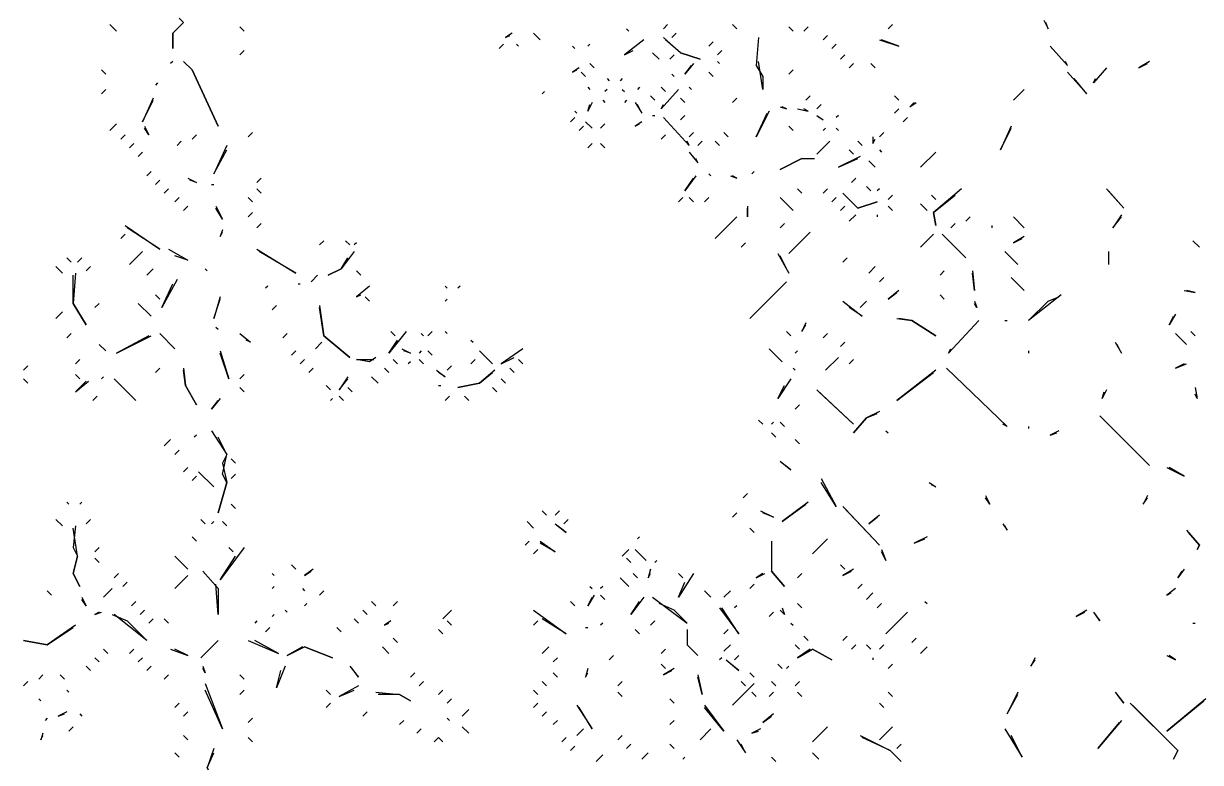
# Model space of a CAD drawing. Extents: x 1 to 2775, y -31 to 2075.
# Drawn here: x 2347.5 to 2438.2, y 1758.4 to 1815.4 of the extents above; entities that cross this region are included whole.
import ezdxf

# ---------------------------------------------------------------- set-up
doc = ezdxf.new("R2010")
doc.units = 0
doc.layers.add('LINEWORK', color=4, linetype='CONTINUOUS')

msp = doc.modelspace()

# ---------------------------------------------------------------- linework, layer by layer
at = {"layer": 'LINEWORK'}
for points in [[(2354.1667, 1815.3333), (2354.6667, 1814.8333)], [(2359.5, 1815.8333), (2359.8333, 1815.5), (2359, 1814.6667), (2359, 1813.5), (2359, 1814.6667), (2359.8333, 1815.5)], [(2364.1667, 1815.1667), (2364.5, 1814.8333)], [(2394, 1815), (2394.1667, 1814.8333)], [(2397.1667, 1815.3333), (2396.8333, 1815)], [(2402.1667, 1815.3333), (2402.5, 1815)], [(2406.5, 1815.1667), (2406.8333, 1814.8333)], [(2408, 1815.1667), (2407.6667, 1814.8333)], [(2414.5, 1815.3333), (2414.1667, 1815)], [(2426.1667, 1815.6667), (2426.5, 1815), (2426.3333, 1815.5)], [(2385.1667, 1814.6667), (2384.6667, 1814.3333), (2385, 1814.5)], [(2386.8333, 1814.6667), (2387.3333, 1814.1667)], [(2395.3333, 1814.1667), (2393.8333, 1813), (2394.5, 1813.3333)], [(2396.8333, 1814.3333), (2398.1667, 1813.1667), (2399.6667, 1812.6667), (2398.1667, 1813.1667), (2397, 1814.1667)], [(2397.8333, 1814.6667), (2397.5, 1814.3333)], [(2404.1667, 1814.3333), (2404, 1812.1667), (2404.5, 1811.3333), (2404.5, 1810.3333), (2404.1667, 1812.5)], [(2409.5, 1814.5), (2409.1667, 1814.1667)], [(2413.5, 1814.1667), (2415, 1813.6667), (2413.6667, 1814.1667)], [(2364.5, 1813.3333), (2364.1667, 1813)], [(2384.5, 1813.8333), (2384.1667, 1813.5)], [(2385.5, 1813.8333), (2385.6667, 1813.6667)], [(2389.8333, 1813.6667), (2390, 1813.5)], [(2391.1667, 1813.8333), (2391, 1813.6667)], [(2400.6667, 1814), (2400.3333, 1813.6667)], [(2401.3333, 1813.3333), (2401, 1813)], [(2410.1667, 1813.8333), (2409.8333, 1813.5)], [(2426.6667, 1813.6667), (2428, 1812.1667), (2427.8333, 1812.5)], [(2359, 1812.5), (2358.8333, 1812.3333)], [(2359.8333, 1812.5), (2360.5, 1811.8333), (2362.5, 1807.5), (2360.5, 1811.8333)], [(2391.1667, 1812.3333), (2391.5, 1812)], [(2396, 1813.1667), (2396.5, 1812.6667)], [(2397.6667, 1813), (2397.3333, 1812.6667)], [(2399.1667, 1812.3333), (2398.5, 1811.5), (2399, 1812.1667)], [(2401, 1812.5), (2401.1667, 1812.3333)], [(2410.8333, 1813), (2410.5, 1812.6667)], [(2411.5, 1812.3333), (2411.1667, 1812)], [(2412.8333, 1812.3333), (2413.1667, 1812)], [(2434.3333, 1812.5), (2433.5, 1812), (2434.1667, 1812.3333)], [(2353.5, 1811.8333), (2353.8333, 1811.5)], [(2390.3333, 1812), (2389.8333, 1811.6667), (2390.1667, 1811.8333)], [(2390.5, 1811.6667), (2390.8333, 1811.3333)], [(2397.5, 1811.5), (2397.6667, 1811.3333)], [(2400.3333, 1811.6667), (2400.6667, 1811.3333)], [(2406.8333, 1811.8333), (2406.5, 1811.5)], [(2428, 1811.6667), (2429.5, 1810), (2428.5, 1811.1667)], [(2431, 1812), (2430, 1810.8333), (2430.1667, 1811.1667)], [(2357.8333, 1810.8333), (2357.6667, 1810.6667)], [(2391, 1810.5), (2391.1667, 1810.3333)], [(2392.5, 1811.1667), (2392.6667, 1811)], [(2393.6667, 1811.1667), (2393.5, 1811)], [(2395, 1810.5), (2394.8333, 1810.3333)], [(2396.6667, 1810.5), (2397, 1810.1667)], [(2398.8333, 1810.5), (2399, 1810.3333)], [(2353.8333, 1810.3333), (2353.5, 1810)], [(2357.5, 1809.6667), (2356.6667, 1807.8333), (2357.5, 1809.5)], [(2387.6667, 1810.1667), (2387.5, 1810)], [(2392.5, 1810.3333), (2392.3333, 1810.1667)], [(2393.6667, 1810.3333), (2393.8333, 1810.1667)], [(2395.8333, 1809.8333), (2396.1667, 1809.5)], [(2398, 1810.3333), (2396.6667, 1808.8333), (2396.8333, 1809.1667)], [(2398.1667, 1809.6667), (2398.5, 1809.3333)], [(2402.5, 1809.6667), (2402.1667, 1809.3333)], [(2408.1667, 1809.8333), (2407.8333, 1809.5)], [(2414.6667, 1809.8333), (2415, 1809.5)], [(2424.6667, 1810.3333), (2423.8333, 1809.5)], [(2390, 1808.6667), (2390.1667, 1808.5)], [(2391.3333, 1809.3333), (2391, 1808.6667), (2391.1667, 1809.1667)], [(2392.1667, 1809.5), (2392.3333, 1809.3333)], [(2394, 1809.5), (2393.8333, 1809.3333)], [(2394.6667, 1809.3333), (2395.1667, 1808.5), (2394.8333, 1809.1667)], [(2405, 1808.6667), (2404, 1806.6667), (2404.8333, 1808.5)], [(2405.8333, 1809), (2406.3333, 1808.8333), (2406, 1809)], [(2407.1667, 1808.8333), (2408, 1808.6667), (2407.6667, 1808.8333)], [(2409, 1809.1667), (2408.6667, 1808.8333)], [(2415, 1808.8333), (2414.6667, 1808.5)], [(2416.1667, 1809.3333), (2415.8333, 1809), (2416.3333, 1809.3333)], [(2390, 1808.1667), (2389.6667, 1807.8333)], [(2390.8333, 1807.8333), (2391.3333, 1807.3333)], [(2395.1667, 1807.8333), (2394.6667, 1807.5), (2395, 1807.6667)], [(2396, 1808.3333), (2396.1667, 1808.3333)], [(2396.8333, 1808.1667), (2398.8333, 1806), (2398.6667, 1806.3333)], [(2398.5, 1808.3333), (2398.1667, 1808)], [(2408.6667, 1808.3333), (2409.1667, 1808), (2408.8333, 1808.1667)], [(2410.3333, 1808.3333), (2410.1667, 1808.1667)], [(2415.6667, 1808.1667), (2415.3333, 1807.8333)], [(2354.6667, 1807.6667), (2354.1667, 1807.1667)], [(2355.3333, 1806.8333), (2355, 1806.5)], [(2356.8333, 1807.5), (2357.1667, 1806.8333), (2356.8333, 1807.3333)], [(2360.8333, 1806.8333), (2360.5, 1806.5)], [(2365.1667, 1807), (2364.8333, 1806.6667)], [(2390.6667, 1807.5), (2390.3333, 1807.1667)], [(2392.3333, 1807.6667), (2392, 1807.3333)], [(2397, 1806.8333), (2396.6667, 1806.5)], [(2399.1667, 1807), (2398.8333, 1806.6667)], [(2401.5, 1807), (2401.8333, 1806.6667)], [(2406.5, 1807.5), (2406.8333, 1807.1667)], [(2409.3333, 1807.3333), (2409.1667, 1807.1667)], [(2410.1667, 1807.3333), (2410.3333, 1807.1667)], [(2413.8333, 1807), (2413.5, 1806.6667)], [(2423.6667, 1807.5), (2422.8333, 1805.6667), (2423.6667, 1807.3333)], [(2356, 1806.1667), (2355.6667, 1805.8333)], [(2359.6667, 1806.3333), (2359.3333, 1806)], [(2363.1667, 1806), (2362.1667, 1803.8333), (2363.1667, 1805.6667)], [(2391.3333, 1806.1667), (2391, 1805.8333)], [(2392, 1806.1667), (2392.3333, 1805.8333)], [(2399.8333, 1806.3333), (2399.5, 1806)], [(2400.8333, 1806.3333), (2401.1667, 1806)], [(2409.6667, 1806.3333), (2408.6667, 1805.3333)], [(2411.8333, 1806.3333), (2412.1667, 1806)], [(2413, 1806.6667), (2413, 1806.1667), (2413.1667, 1806.5)], [(2356.6667, 1805.5), (2356.3333, 1805.1667)], [(2398.8333, 1805.5), (2399.5, 1804.6667), (2399.3333, 1805)], [(2412, 1805.1667), (2410.3333, 1804.3333), (2411.8333, 1805)], [(2411.1667, 1805.6667), (2411.5, 1805.3333)], [(2413.5, 1805.6667), (2413.6667, 1805.5)], [(2417.8333, 1805.5), (2416.6667, 1804.3333)], [(2407.5, 1805), (2405.8333, 1804.1667), (2407.5, 1805), (2408.5, 1805)], [(2412.6667, 1804.8333), (2413.1667, 1804.3333)], [(2357.3333, 1804), (2357, 1803.6667)], [(2358, 1803.3333), (2357.6667, 1803)], [(2360.1667, 1803.5), (2360.8333, 1803.1667), (2360.3333, 1803.3333)], [(2365.8333, 1803.5), (2365.5, 1803.1667)], [(2399.3333, 1803.6667), (2398.5, 1802.5), (2399.1667, 1803.5)], [(2400.3333, 1803.8333), (2400.5, 1803.6667)], [(2402, 1803.6667), (2402.5, 1803.5), (2402.1667, 1803.6667)], [(2403.8333, 1804), (2403.6667, 1803.8333)], [(2411.6667, 1803.5), (2411.3333, 1803.1667)], [(2358.6667, 1802.6667), (2358.3333, 1802.3333)], [(2362, 1803), (2362.1667, 1803)], [(2365.5, 1802.6667), (2365.8333, 1802.3333)], [(2407.1667, 1802.6667), (2407.5, 1802.3333)], [(2409.5, 1802.6667), (2409.1667, 1802.3333)], [(2410.6667, 1802.3333), (2411.8333, 1801.1667), (2413.3333, 1801.6667), (2411.8333, 1801.1667)], [(2412.5, 1802.8333), (2412.8333, 1802.5)], [(2413.5, 1802.6667), (2413.3333, 1802.5)], [(2419.8333, 1802.6667), (2417.6667, 1800.8333), (2417.8333, 1799.8333), (2417.6667, 1800.8333), (2419.3333, 1802.1667)], [(2431, 1802.6667), (2432.3333, 1801.1667), (2431.1667, 1802.5)], [(2359.5, 1802), (2359.1667, 1801.6667)], [(2364.8333, 1802), (2365.1667, 1801.6667)], [(2398.3333, 1802), (2398, 1801.6667)], [(2398.8333, 1802), (2399.1667, 1801.6667)], [(2400.3333, 1802), (2400, 1801.6667)], [(2405.8333, 1802), (2406.8333, 1801)], [(2410.1667, 1802), (2409.8333, 1801.6667)], [(2414.5, 1802.1667), (2414.1667, 1801.8333)], [(2416.6667, 1801.5), (2417.1667, 1801)], [(2417.5, 1802.1667), (2417.8333, 1801.8333)], [(2360.1667, 1801.3333), (2359.8333, 1801)], [(2362.3333, 1801.3333), (2362.8333, 1800.3333), (2362.3333, 1801.1667)], [(2365.1667, 1800.8333), (2364.8333, 1800.5)], [(2402.5, 1800.5), (2400.8333, 1798.8333)], [(2403.3333, 1801.3333), (2403.3333, 1800.5), (2403.3333, 1801.1667)], [(2410.8333, 1801.3333), (2410.5, 1801)], [(2411.6667, 1800.6667), (2411.1667, 1800.1667)], [(2413.3333, 1800.6667), (2413.3333, 1800.5)], [(2414.1667, 1801.3333), (2414.5, 1801)], [(2420.5, 1800.5), (2420.1667, 1800.1667)], [(2423.8333, 1800.5), (2424.6667, 1799.6667)], [(2432.1667, 1800.6667), (2431.5, 1799.6667), (2432.1667, 1800.5)], [(2355.3333, 1799.8333), (2358, 1798), (2355.5, 1799.6667)], [(2365.8333, 1800), (2365.5, 1799.6667)], [(2406.1667, 1800), (2405.8333, 1799.6667)], [(2419.3333, 1800), (2419, 1799.6667)], [(2422.1667, 1799.8333), (2422.1667, 1799.6667)], [(2355.3333, 1799.1667), (2355, 1798.8333)], [(2362.8333, 1799.5), (2362.6667, 1799), (2362.8333, 1799.3333)], [(2370.6667, 1798.6667), (2370.3333, 1798.3333)], [(2372.3333, 1798.6667), (2372.6667, 1798.3333)], [(2408.1667, 1799.3333), (2406.5, 1797.6667)], [(2417.6667, 1799.1667), (2416.6667, 1798.1667)], [(2418.3333, 1799.1667), (2420.1667, 1797.3333)], [(2424.6667, 1799), (2423.8333, 1798.5), (2424.5, 1798.8333)], [(2437.6667, 1798.6667), (2438.1667, 1798.1667)], [(2356.6667, 1797.8333), (2355.6667, 1796.8333)], [(2358.6667, 1798), (2360.1667, 1797.1667), (2359.1667, 1797.5)], [(2365.5, 1798), (2368.5, 1796.1667), (2365.6667, 1797.8333)], [(2373, 1797.8333), (2372, 1796.5), (2371, 1796), (2372, 1796.5), (2372.5, 1797.3333)], [(2373.1667, 1798.5), (2373, 1798.3333)], [(2403.1667, 1798.5), (2402.8333, 1798.1667)], [(2423.1667, 1797.8333), (2424.1667, 1796.8333)], [(2431.1667, 1797.8333), (2431.1667, 1796.8333)], [(2350.8333, 1797.3333), (2351.1667, 1797)], [(2352, 1797.3333), (2351.6667, 1797)], [(2405.6667, 1797.6667), (2406.5, 1796.1667), (2405.8333, 1797.5)], [(2411, 1797.3333), (2410.6667, 1797)], [(2350, 1796.6667), (2350.5, 1796.1667)], [(2351.5, 1796.1667), (2351.3333, 1793.8333), (2352.3333, 1792.1667), (2351.3333, 1793.8333), (2351.3333, 1796)], [(2352.6667, 1796.6667), (2352.3333, 1796.3333)], [(2357.5, 1796.5), (2357, 1796)], [(2361.5, 1796.5), (2361.6667, 1796.3333)], [(2370.1667, 1796), (2369.6667, 1795.5)], [(2373.1667, 1796.3333), (2373.5, 1796)], [(2413.1667, 1796.6667), (2412.6667, 1796.1667)], [(2418.5, 1796.3333), (2418.1667, 1796)], [(2420.6667, 1796.3333), (2420.8333, 1794.8333), (2420.6667, 1796.1667)], [(2359.3333, 1795.6667), (2358.1667, 1793.5), (2359, 1795.3333)], [(2366.3333, 1795.1667), (2366.1667, 1795)], [(2368.6667, 1795.3333), (2368.8333, 1795.3333)], [(2374.1667, 1795.1667), (2373.1667, 1794.3333), (2373.5, 1794.5)], [(2380, 1795.1667), (2380.1667, 1795)], [(2381.1667, 1795.1667), (2381, 1795)], [(2406.3333, 1795.5), (2403.5, 1792.6667)], [(2413.8333, 1795.8333), (2413.5, 1795.5)], [(2423.6667, 1795.8333), (2424.6667, 1794.8333)], [(2357.6667, 1794.5), (2358, 1794.1667)], [(2362.6667, 1794.3333), (2362.1667, 1792.6667), (2362.6667, 1794.1667)], [(2373.8333, 1794.3333), (2374.1667, 1794)], [(2380.1667, 1794.1667), (2380, 1794)], [(2415, 1794.8333), (2414.1667, 1794.1667), (2414.8333, 1794.6667)], [(2418.1667, 1794.5), (2418.5, 1794.1667)], [(2427.5, 1794.5), (2425, 1792.5), (2426.5, 1794), (2427.3333, 1794.3333)], [(2437, 1794.8333), (2437.8333, 1794.6667), (2437.1667, 1794.8333)], [(2353.3333, 1793.8333), (2353, 1793.5)], [(2356.3333, 1793.8333), (2357.3333, 1792.8333)], [(2367, 1793.6667), (2366.6667, 1793.3333)], [(2370.3333, 1793.6667), (2370.6667, 1791.3333), (2372.6667, 1789.6667), (2370.6667, 1791.3333), (2370.3333, 1793.5)], [(2410.6667, 1794), (2412.1667, 1792.8333), (2411.1667, 1793.5)], [(2412.5, 1794), (2412, 1793.5)], [(2420.8333, 1794), (2421, 1793.5), (2420.8333, 1793.8333)], [(2350.5, 1793.1667), (2350, 1792.6667)], [(2407.8333, 1792.3333), (2407.5, 1791.6667), (2407.8333, 1792.1667)], [(2414.8333, 1792.6667), (2416, 1792.5), (2417.8333, 1791.3333), (2416, 1792.5), (2415, 1792.6667)], [(2421.1667, 1792.5), (2418.8333, 1790), (2419, 1790.3333)], [(2423.1667, 1792.5), (2423.3333, 1792.5)], [(2436.3333, 1793), (2435.8333, 1792.1667), (2436.1667, 1792.8333)], [(2351.1667, 1791.5), (2350.8333, 1791.1667)], [(2358, 1791.5), (2359.1667, 1790.3333)], [(2362.3333, 1792), (2362.5, 1791.8333)], [(2364.1667, 1791.5), (2365, 1790.8333), (2364.6667, 1791)], [(2367.8333, 1791.5), (2367.5, 1791.1667)], [(2377, 1791.6667), (2375.6667, 1790), (2376.3333, 1791)], [(2375.8333, 1791.6667), (2376.1667, 1791.3333)], [(2378.1667, 1791.5), (2378.3333, 1791.3333)], [(2379, 1791.6667), (2378.6667, 1791.3333)], [(2380, 1791.6667), (2380.1667, 1791.5)], [(2406.3333, 1791.6667), (2406.6667, 1791.3333)], [(2409.5, 1791.5), (2409.1667, 1791.1667)], [(2436.3333, 1791.5), (2437.1667, 1790.6667)], [(2437.5, 1791.6667), (2437.8333, 1791.3333)], [(2353.3333, 1790.6667), (2353.8333, 1790.1667)], [(2357.1667, 1791.3333), (2354.6667, 1790), (2357.3333, 1791.3333)], [(2370.5, 1790.8333), (2370, 1790.3333)], [(2382, 1791), (2382.1667, 1790.8333)], [(2410.8333, 1790.8333), (2410.5, 1790.5)], [(2431.6667, 1790.8333), (2432.1667, 1790), (2431.8333, 1790.6667)], [(2362.6667, 1790.1667), (2363.3333, 1788), (2362.6667, 1790)], [(2368.5, 1790.1667), (2368.1667, 1789.8333)], [(2374.6667, 1789.6667), (2374.1667, 1789.3333), (2373.1667, 1789.5), (2374.5, 1789.5)], [(2376.6667, 1790.3333), (2377.3333, 1790), (2376.8333, 1790.1667)], [(2378.1667, 1790.1667), (2378, 1790)], [(2378.6667, 1790.1667), (2379, 1789.8333)], [(2382.6667, 1790.1667), (2383.6667, 1789.1667), (2382.8333, 1790)], [(2386, 1790.3333), (2384.3333, 1789.1667), (2385.3333, 1789.6667)], [(2405, 1790.3333), (2406, 1789.3333)], [(2407.1667, 1790.1667), (2407, 1790)], [(2410.3333, 1789.6667), (2409.3333, 1788.6667)], [(2425, 1790.1667), (2425, 1790)], [(2347.8333, 1789), (2347.5, 1788.6667)], [(2351.8333, 1789.5), (2351.5, 1789.1667)], [(2358, 1788.8333), (2357.6667, 1788.5)], [(2359.8333, 1788.8333), (2360, 1787.5), (2360.8333, 1786), (2360, 1787.5), (2359.8333, 1788.6667)], [(2369.1667, 1789.5), (2368.8333, 1789.1667)], [(2369.8333, 1788.8333), (2369.5, 1788.5)], [(2375.3333, 1788.8333), (2375.6667, 1788.5)], [(2376, 1789.5), (2376.3333, 1789.1667)], [(2377.3333, 1789.3333), (2377.1667, 1789.1667)], [(2378, 1789.5), (2378.3333, 1789.1667)], [(2380.5, 1789), (2380.1667, 1788.6667)], [(2382.3333, 1789.5), (2382, 1789.1667)], [(2385, 1788.8333), (2385.3333, 1788.5)], [(2385.6667, 1789.5), (2386, 1789.1667)], [(2406.8333, 1788.8333), (2407, 1788.6667)], [(2411.5, 1789.5), (2411.1667, 1789.1667)], [(2418.6667, 1788.8333), (2423.3333, 1784.3333), (2423, 1784.5)], [(2437, 1789.1667), (2436.3333, 1788.8333), (2437.1667, 1789.1667)], [(2347.5, 1788), (2347.8333, 1787.6667)], [(2351.5, 1788.3333), (2351.8333, 1788)], [(2352.3333, 1787.8333), (2351.5, 1787), (2352.5, 1787.8333)], [(2353.6667, 1788.1667), (2353.5, 1788)], [(2354.5, 1788), (2356.1667, 1786.3333)], [(2364.5, 1788.3333), (2364.1667, 1788)], [(2372.5, 1788.1667), (2371.8333, 1787.1667), (2372.5, 1788)], [(2374.3333, 1788.1667), (2374.8333, 1787.6667)], [(2379.3333, 1788.6667), (2380, 1788.1667), (2379.5, 1788.5)], [(2383.8333, 1788.6667), (2382.6667, 1787.6667), (2381, 1787.3333), (2382.6667, 1787.6667), (2383.6667, 1788.5)], [(2384.3333, 1788), (2384.6667, 1787.6667)], [(2406.6667, 1788), (2405.6667, 1786.5), (2406.1667, 1787.5)], [(2417.8333, 1788.6667), (2414.8333, 1786.3333), (2417.6667, 1788.5)], [(2364.1667, 1787.3333), (2364.5, 1787)], [(2370.8333, 1787.5), (2371.1667, 1787.1667)], [(2372.5, 1787.3333), (2372.8333, 1787)], [(2379.5, 1787.5), (2379.6667, 1787.5)], [(2383.6667, 1787.3333), (2384, 1787)], [(2408.6667, 1787.1667), (2411.5, 1784.5), (2408.8333, 1787)], [(2431, 1787.1667), (2430.6667, 1786.5), (2430.8333, 1787)], [(2437.8333, 1787.3333), (2438, 1786.5), (2437.8333, 1786.8333)], [(2353.1667, 1786.6667), (2352.8333, 1786.3333)], [(2362.6667, 1786.5), (2362, 1785.6667), (2362.5, 1786.3333)], [(2371.3333, 1786.5), (2371.1667, 1786.3333)], [(2371.8333, 1786.6667), (2372.1667, 1786.3333)], [(2380.3333, 1786.6667), (2380, 1786.3333)], [(2381.5, 1786.6667), (2381.8333, 1786.3333)], [(2407.3333, 1786), (2407, 1785.6667)], [(2413.5, 1785.5), (2412.5, 1785), (2411.5, 1783.8333), (2412.5, 1785), (2413.3333, 1785.3333)], [(2430.5, 1785.1667), (2434.3333, 1781.3333)], [(2404.1667, 1784.8333), (2404.5, 1784.5)], [(2405.3333, 1784.6667), (2405.1667, 1784.5)], [(2405.8333, 1784.6667), (2406.1667, 1784.3333)], [(2425, 1784.3333), (2425, 1784.1667)], [(2358.8333, 1783.3333), (2358.3333, 1782.8333)], [(2360.8333, 1783.6667), (2360.6667, 1783.5)], [(2362, 1784), (2363.1667, 1782.1667), (2362.8333, 1781.5), (2363.1667, 1780), (2362.5, 1777.6667), (2363.1667, 1780), (2362.8333, 1780.6667), (2363.1667, 1782.1667), (2362.5, 1783.5)], [(2405.1667, 1783.8333), (2405.5, 1783.5)], [(2407, 1783.3333), (2407.3333, 1783)], [(2414, 1784), (2414.1667, 1783.8333)], [(2427.3333, 1784), (2426.6667, 1783.6667), (2427.1667, 1783.8333)], [(2359.5, 1782.5), (2359.1667, 1782.1667)], [(2363.5, 1781.8333), (2363.8333, 1781.5)], [(2405.8333, 1781.6667), (2406.6667, 1781), (2406, 1781.5)], [(2360.1667, 1781.1667), (2359.8333, 1780.8333)], [(2361, 1780.8333), (2362.1667, 1779.6667)], [(2363.8333, 1780.6667), (2363.5, 1780.3333)], [(2435.6667, 1781.1667), (2437, 1780.5), (2435.8333, 1781.1667)], [(2360.8333, 1780.5), (2360.5, 1780.1667)], [(2409, 1780.3333), (2410.1667, 1778.1667), (2409, 1780)], [(2417.3333, 1780), (2417.8333, 1779.6667), (2417.5, 1779.8333)], [(2403.3333, 1779.1667), (2403, 1778.8333)], [(2421.6667, 1779), (2422, 1778.3333), (2421.6667, 1778.8333)], [(2434.1667, 1779), (2433.8333, 1778.3333), (2434.1667, 1778.8333)], [(2350.8333, 1778.5), (2351, 1778.3333)], [(2352, 1778.5), (2351.8333, 1778.3333)], [(2363.5, 1778.3333), (2363.8333, 1778)], [(2387.5, 1777.8333), (2387.8333, 1777.5)], [(2388.8333, 1777.8333), (2388.5, 1777.5)], [(2404.3333, 1777.8333), (2405.3333, 1777.3333), (2404.5, 1777.6667)], [(2408, 1778.5), (2406, 1777), (2407.8333, 1778.3333)], [(2410.6667, 1778.1667), (2413.5, 1775.1667), (2410.8333, 1778)], [(2350, 1777.1667), (2350.5, 1776.6667)], [(2352.6667, 1777.1667), (2352.3333, 1776.8333)], [(2361.1667, 1777.1667), (2361.5, 1776.8333)], [(2362.1667, 1777), (2362, 1776.8333)], [(2362.8333, 1777), (2363.1667, 1776.6667)], [(2386.3333, 1777), (2386.8333, 1776.5)], [(2389.5, 1777.1667), (2389.1667, 1776.8333)], [(2402.5, 1777.6667), (2402.1667, 1777.3333)], [(2413.5, 1777.5), (2412.6667, 1776.8333), (2413.3333, 1777.3333)], [(2351.5, 1776.6667), (2351.3333, 1775), (2351.6667, 1774.3333), (2351.3333, 1773), (2351.8333, 1772), (2351.3333, 1773), (2351.6667, 1774.3333), (2351.3333, 1776.5)], [(2388.5, 1776.8333), (2389.3333, 1776.1667), (2388.6667, 1776.6667)], [(2403.5, 1776.5), (2403.8333, 1776.1667)], [(2423, 1776.8333), (2423.3333, 1776.3333), (2423.1667, 1776.6667)], [(2437.1667, 1776.3333), (2438.1667, 1775.1667), (2438, 1774.8333), (2438.1667, 1775.1667), (2437.3333, 1776.1667)], [(2360.5, 1775.8333), (2360.8333, 1775.5)], [(2386.5, 1775.5), (2386.1667, 1775.1667)], [(2387.3333, 1775.5), (2388.5, 1774.6667), (2387.3333, 1775.3333)], [(2395, 1775.8333), (2394.8333, 1775.6667)], [(2405.1667, 1775.5), (2405.1667, 1773.1667), (2406.1667, 1772), (2405.1667, 1773.1667)], [(2409.5, 1775.6667), (2408.3333, 1774.5)], [(2417.1667, 1775.8333), (2416.1667, 1775.3333), (2417, 1775.6667)], [(2353.3333, 1775), (2353, 1774.6667)], [(2353, 1774.1667), (2353.3333, 1773.8333)], [(2359.1667, 1774.3333), (2360.1667, 1773.3333)], [(2364.5, 1775), (2362.6667, 1772.5), (2363.8333, 1774.3333)], [(2363.3333, 1775), (2363.6667, 1774.6667)], [(2387.1667, 1774.8333), (2386.8333, 1774.5)], [(2394.1667, 1774.8333), (2393.6667, 1774.3333)], [(2394, 1774.1667), (2394.3333, 1773.8333)], [(2394.6667, 1774.8333), (2395.5, 1774)], [(2413.6667, 1774.8333), (2414, 1774), (2413.6667, 1774.6667)], [(2368.1667, 1773.6667), (2368.5, 1773.3333)], [(2369.8333, 1773.3333), (2369.1667, 1772.8333), (2369.6667, 1773.1667)], [(2395.8333, 1773.3333), (2395.6667, 1772.6667), (2395.8333, 1773)], [(2396.3333, 1774), (2396.1667, 1773.8333)], [(2410.5, 1773.6667), (2410.8333, 1773.3333)], [(2411.5, 1773.3333), (2410.6667, 1772.8333), (2411.3333, 1773.1667)], [(2437, 1773.3333), (2436.5, 1772.6667), (2436.8333, 1773.1667)], [(2354.8333, 1773), (2354.5, 1772.6667)], [(2360.1667, 1772.8333), (2359.1667, 1771.8333)], [(2361.3333, 1773.1667), (2362.5, 1771.8333), (2362.5, 1769.8333), (2362.3333, 1772.1667)], [(2366.6667, 1773), (2366.8333, 1772.8333)], [(2393.5, 1772.6667), (2394.1667, 1772)], [(2394.5, 1773), (2394.8333, 1772.6667)], [(2399.1667, 1773), (2398, 1771.1667), (2398.5, 1772.3333)], [(2398, 1773), (2398.3333, 1772.6667)], [(2404.5, 1773), (2404, 1772.6667), (2404.6667, 1773)], [(2407.5, 1773), (2407.1667, 1772.6667)], [(2349.3333, 1771.6667), (2349.6667, 1771.3333)], [(2354.3333, 1771.8333), (2353.6667, 1771.1667)], [(2355.5, 1772.3333), (2355.1667, 1772)], [(2366.8333, 1772), (2366.6667, 1771.8333)], [(2369, 1771.8333), (2369.1667, 1771.6667)], [(2370.6667, 1771.6667), (2370.3333, 1771.3333)], [(2391.1667, 1772), (2391.3333, 1771.8333)], [(2392.1667, 1772), (2392, 1771.8333)], [(2400, 1771.6667), (2400.5, 1771.1667)], [(2402, 1771.6667), (2401.5, 1771.1667)], [(2403.8333, 1772.1667), (2403.5, 1771.8333)], [(2412.1667, 1772.1667), (2411.8333, 1771.8333)], [(2413, 1771.5), (2412.5, 1771)], [(2436.3333, 1771.8333), (2435.6667, 1771.3333), (2436, 1771.5)], [(2352, 1771.1667), (2352.3333, 1770.5), (2352, 1771)], [(2356.1667, 1770.8333), (2355.8333, 1770.5)], [(2369.3333, 1770.6667), (2369.1667, 1770.5)], [(2374.3333, 1770.8333), (2374.6667, 1770.5)], [(2376.3333, 1770.8333), (2376, 1770.5)], [(2389.6667, 1770.8333), (2390, 1770.5)], [(2391.5, 1771.3333), (2391, 1770.5), (2391.3333, 1771.1667)], [(2392, 1771.3333), (2392.3333, 1771)], [(2395.3333, 1771.1667), (2394.3333, 1769.8333), (2395, 1770.8333)], [(2396, 1771.1667), (2398.6667, 1769.1667), (2397.6667, 1770.1667), (2396.5, 1770.6667)], [(2407.1667, 1770.6667), (2407.5, 1770.3333)], [(2413.6667, 1770.6667), (2413.3333, 1770.3333)], [(2417, 1770.8333), (2417.1667, 1770.6667)], [(2353.3333, 1770), (2353, 1769.8333), (2353.5, 1770)], [(2354.3333, 1769.8333), (2355.5, 1769.3333), (2357, 1767.8333), (2354.5, 1769.8333)], [(2356.8333, 1770.1667), (2356.5, 1769.8333)], [(2366.8333, 1769.8333), (2366.6667, 1769.6667)], [(2367.6667, 1770.1667), (2367.8333, 1770)], [(2373.6667, 1770.1667), (2374, 1769.8333)], [(2380.5, 1770.1667), (2379.8333, 1769.5)], [(2386.8333, 1770.1667), (2389.3333, 1768.3333), (2387.5, 1769.5)], [(2401.1667, 1770.3333), (2402.6667, 1768.3333), (2401.3333, 1770.3333)], [(2402.5, 1770.5), (2402.3333, 1770.3333)], [(2405.3333, 1770), (2405, 1769.6667)], [(2406, 1770.3333), (2406.1667, 1769.8333), (2405.8333, 1770.1667)], [(2415.6667, 1770), (2414, 1768.3333)], [(2429.5, 1770.1667), (2428.6667, 1769.6667), (2429.3333, 1770)], [(2430, 1770), (2430.5, 1769.3333), (2430.1667, 1769.8333)], [(2351.5, 1769), (2349.3333, 1767.5), (2347.5, 1767.8333), (2349.3333, 1767.5), (2351.3333, 1768.8333)], [(2357.5, 1769.5), (2357.1667, 1769.1667)], [(2358.3333, 1769.5), (2358.6667, 1769.1667)], [(2365.5, 1769.3333), (2365.3333, 1769.1667)], [(2366.5, 1768.8333), (2366.1667, 1768.5)], [(2371.6667, 1768.8333), (2372, 1768.5)], [(2373, 1769.5), (2373.3333, 1769.1667)], [(2375.8333, 1769.3333), (2375.3333, 1769), (2375.6667, 1769.1667)], [(2380.1667, 1769.3333), (2380.5, 1769)], [(2387.1667, 1769.3333), (2386.8333, 1769)], [(2390.8333, 1768.8333), (2391, 1768.8333)], [(2392.1667, 1769.1667), (2392, 1769)], [(2396.1667, 1769.3333), (2395.8333, 1769)], [(2406.6667, 1769.1667), (2406.8333, 1769)], [(2437.6667, 1769.1667), (2437.8333, 1769.1667)], [(2362.5, 1767.8333), (2361.1667, 1766.5)], [(2364.8333, 1767.8333), (2367.1667, 1766.8333), (2365.3333, 1767.8333)], [(2376, 1768), (2376.3333, 1767.6667)], [(2379.5, 1768.6667), (2379.8333, 1768.3333)], [(2394.6667, 1768.6667), (2395, 1768.3333)], [(2398.6667, 1768.6667), (2398.6667, 1767.5), (2399.5, 1766.6667), (2398.6667, 1767.5)], [(2401.8333, 1768.6667), (2401.5, 1768.3333)], [(2407.6667, 1768.1667), (2408, 1767.8333)], [(2411, 1768.1667), (2410.6667, 1767.8333)], [(2416.3333, 1768), (2416, 1767.6667)], [(2353.6667, 1767.1667), (2354, 1766.8333)], [(2356, 1767.1667), (2355.6667, 1766.8333)], [(2358.8333, 1767.1667), (2360.1667, 1766.6667), (2359.1667, 1767.1667)], [(2369, 1767.3333), (2367.8333, 1766.6667), (2369.1667, 1767.3333), (2371.3333, 1766.5), (2369.1667, 1767.3333)], [(2375.1667, 1767.3333), (2375.6667, 1766.8333)], [(2388, 1767.3333), (2387.5, 1766.8333)], [(2397, 1767.1667), (2396.6667, 1766.8333)], [(2402, 1767.5), (2401.5, 1767)], [(2407, 1767.5), (2407.3333, 1767.1667)], [(2408.1667, 1767.1667), (2407.1667, 1766.5), (2408.3333, 1767.1667), (2409.8333, 1766.3333), (2408.3333, 1767.1667)], [(2411.6667, 1767.5), (2411.3333, 1767.1667)], [(2412.5, 1767.5), (2412.8333, 1767.1667)], [(2413.8333, 1767.5), (2413.5, 1767.1667)], [(2417.1667, 1767.3333), (2416.6667, 1766.8333)], [(2353, 1766.5), (2353.3333, 1766.1667)], [(2356.6667, 1766.5), (2356.3333, 1766.1667)], [(2388.6667, 1766.5), (2388.3333, 1766.1667)], [(2393, 1766.6667), (2392.6667, 1766.3333)], [(2396.6667, 1766), (2397, 1765.6667)], [(2401.3333, 1766.5), (2401.1667, 1766.3333)], [(2401.6667, 1766.3333), (2402.6667, 1765.5), (2401.8333, 1766.1667)], [(2402.6667, 1766.6667), (2402.3333, 1766.3333)], [(2405.6667, 1766), (2406, 1765.6667)], [(2413, 1766.5), (2413, 1766.3333)], [(2414.5, 1766), (2414.1667, 1765.6667)], [(2425.5, 1766.5), (2425.1667, 1765.8333), (2425.5, 1766.3333)], [(2435.6667, 1766.6667), (2436.3333, 1766.3333), (2435.8333, 1766.6667)], [(2349, 1765.1667), (2348.6667, 1764.8333)], [(2350.3333, 1765.1667), (2350.6667, 1764.8333)], [(2352.3333, 1765.8333), (2352.6667, 1765.5)], [(2357.3333, 1765.8333), (2357, 1765.5)], [(2358.6667, 1765.1667), (2358.3333, 1764.8333)], [(2361.3333, 1765.8333), (2361.5, 1765.3333), (2361.3333, 1765.6667)], [(2364.1667, 1765.1667), (2364.5, 1764.8333)], [(2367.6667, 1765.8333), (2367, 1764.1667), (2367.3333, 1765.5)], [(2372.6667, 1765.8333), (2373.3333, 1765), (2372.8333, 1765.6667)], [(2377.6667, 1765.3333), (2377.3333, 1765)], [(2388.3333, 1765.3333), (2388.6667, 1765)], [(2391, 1765.6667), (2390.8333, 1765), (2391, 1765.3333)], [(2397.6667, 1765.6667), (2396.8333, 1765.1667), (2397.5, 1765.5)], [(2399.5, 1765.1667), (2399.8333, 1763.6667), (2399.5, 1765)], [(2403.5, 1765.3333), (2403.8333, 1765)], [(2406.5, 1765.8333), (2406.3333, 1765.6667)], [(2347.8333, 1764.6667), (2347.5, 1764.3333)], [(2361.5, 1764.5), (2362.8333, 1761), (2361.5, 1764)], [(2373.3333, 1764.3333), (2371.8333, 1763.5), (2373, 1764)], [(2378.3333, 1764.6667), (2378, 1764.3333)], [(2387.5, 1764.6667), (2387.8333, 1764.3333)], [(2393.6667, 1764.6667), (2393.3333, 1764.3333)], [(2403.8333, 1764.5), (2402.1667, 1762.8333)], [(2402.8333, 1764.6667), (2403.1667, 1764.3333)], [(2405.1667, 1764.6667), (2405.5, 1764.3333)], [(2407.3333, 1764.6667), (2407, 1764.3333)], [(2348.6667, 1763.3333), (2348.8333, 1763.1667)], [(2350.8333, 1764), (2351, 1763.8333)], [(2364.5, 1764), (2364.1667, 1763.6667)], [(2370.8333, 1764), (2371.1667, 1763.6667)], [(2374.6667, 1763.8333), (2376.5, 1763.6667), (2377.3333, 1763.1667), (2376.5, 1763.6667), (2374.8333, 1763.6667)], [(2379.8333, 1764), (2379.5, 1763.6667)], [(2380.5, 1763.3333), (2380.1667, 1763)], [(2386.8333, 1764), (2387.1667, 1763.6667)], [(2393.3333, 1763.8333), (2393.6667, 1763.5)], [(2397.3333, 1763.3333), (2397.6667, 1763)], [(2403.6667, 1763.8333), (2404, 1763.5)], [(2405.3333, 1763.8333), (2405, 1763.5)], [(2407.1667, 1763.8333), (2407.5, 1763.5)], [(2414.1667, 1763.8333), (2414.5, 1763.5)], [(2424.1667, 1763.8333), (2423.3333, 1762.1667), (2424.1667, 1763.6667)], [(2431.6667, 1763.8333), (2432.3333, 1763), (2431.8333, 1763.6667)], [(2438.6667, 1763.3333), (2435.6667, 1760.8333), (2438.5, 1763.1667)], [(2359.5, 1763), (2359.1667, 1762.6667)], [(2371.1667, 1763), (2370.8333, 1762.6667)], [(2381.8333, 1762.5), (2381.3333, 1762)], [(2387.1667, 1763), (2386.8333, 1762.6667)], [(2390.1667, 1762.8333), (2391.3333, 1761), (2390.3333, 1762.6667)], [(2400, 1762.8333), (2401.5, 1760.8333), (2400, 1762.6667)], [(2413.5, 1763), (2413.8333, 1762.6667)], [(2432.8333, 1763), (2436.5, 1759.3333), (2436.1667, 1758.6667), (2436.5, 1759.3333), (2433, 1762.8333)], [(2349.3333, 1761.8333), (2349.1667, 1761.6667)], [(2350.8333, 1762.3333), (2350.1667, 1762), (2350.6667, 1762.1667)], [(2351.8333, 1762.1667), (2352, 1762)], [(2360.1667, 1762.3333), (2359.8333, 1762)], [(2365.1667, 1761.8333), (2364.8333, 1761.5)], [(2374, 1762.3333), (2373.6667, 1762)], [(2376.8333, 1761.6667), (2376.5, 1761.3333)], [(2380.1667, 1761.8333), (2380.3333, 1761.6667)], [(2387.8333, 1762.3333), (2387.5, 1762)], [(2388.6667, 1761.6667), (2388.3333, 1761.3333)], [(2397.6667, 1761.6667), (2397.3333, 1761.3333)], [(2405.3333, 1762.1667), (2404.5, 1761.5), (2405.1667, 1762)], [(2432.1667, 1761.6667), (2430.3333, 1759.5), (2432, 1761.5)], [(2349, 1760.6667), (2348.8333, 1760.1667), (2349, 1760.5)], [(2351.3333, 1761.1667), (2351, 1760.8333)], [(2378.1667, 1761), (2377.8333, 1760.6667)], [(2381.3333, 1761.1667), (2381.8333, 1760.6667)], [(2390.6667, 1761), (2390.1667, 1760.5)], [(2400.5, 1761), (2399.6667, 1760.1667)], [(2404.3333, 1761), (2403.6667, 1760.6667), (2404.1667, 1760.8333)], [(2409.5, 1761.1667), (2408.3333, 1760)], [(2414.5, 1761.1667), (2413.5, 1760.1667)], [(2423.1667, 1761), (2424.5, 1758.8333), (2423.6667, 1760.5)], [(2359.8333, 1760.5), (2360.1667, 1760.1667)], [(2364.8333, 1760.3333), (2365.1667, 1760)], [(2379.5, 1760.3333), (2379.1667, 1760), (2379.5, 1760.3333), (2379.8333, 1760)], [(2389.3333, 1760.3333), (2389, 1760)], [(2390, 1759.6667), (2389.6667, 1759.3333)], [(2393.6667, 1760.5), (2393.3333, 1760.1667)], [(2394.3333, 1759.8333), (2394, 1759.5)], [(2397.3333, 1759.8333), (2397.6667, 1759.5)], [(2402.5, 1760.1667), (2403.1667, 1759.1667), (2402.8333, 1759.8333)], [(2412, 1760.5), (2414.3333, 1759.3333), (2415.1667, 1758.5), (2414.3333, 1759.3333), (2412.1667, 1760.3333)], [(2415.1667, 1759.8333), (2414.8333, 1759.5)], [(2359.1667, 1759.1667), (2359.5, 1758.8333)], [(2362.1667, 1759.5), (2361.6667, 1758), (2362.6667, 1756.1667), (2362.5, 1754.1667), (2362.6667, 1756.1667), (2361.6667, 1758), (2362.1667, 1759.1667)], [(2392.1667, 1759), (2391.6667, 1758.5)], [(2395.6667, 1759.1667), (2395.1667, 1758.6667)], [(2398.5, 1758.8333), (2398.3333, 1758.6667)], [(2405.1667, 1758.8333), (2405.5, 1758.5)], [(2408.3333, 1759.1667), (2408.8333, 1758.6667)]]:
    msp.add_lwpolyline(points, dxfattribs=at)

doc.saveas('drawing.dxf')
